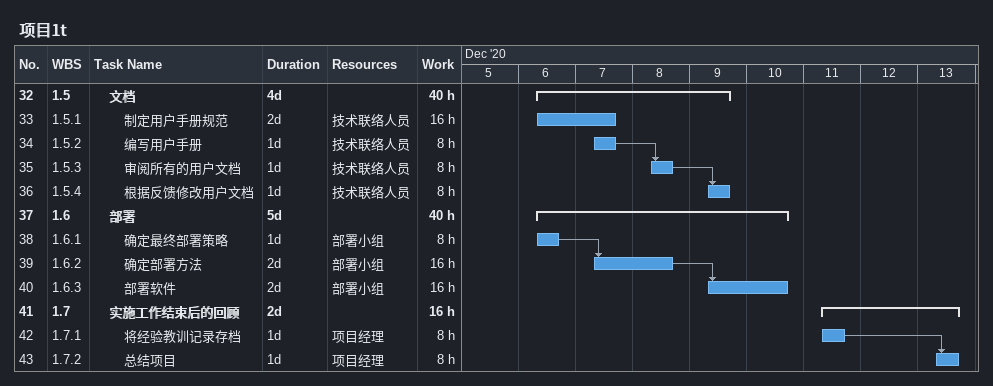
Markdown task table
项目1t

| ID | WBS | Task | Duration | Start | Finish | Predecessors | Resources | Work (h) |
|---|---|---|---|---|---|---|---|---|
| 32 | 1.5 | **文档** | 4d | 2020-12-06 | 2020-12-09 |  |  | 40 |
| 33 | 1.5.1 | 制定用户手册规范 | 2d | 2020-12-06 | 2020-12-07 |  | 技术联络人员 | 16 |
| 34 | 1.5.2 | 编写用户手册 | 1d | 2020-12-07 | 2020-12-07 |  | 技术联络人员 | 8 |
| 35 | 1.5.3 | 审阅所有的用户文档 | 1d | 2020-12-08 | 2020-12-08 | 34 | 技术联络人员 | 8 |
| 36 | 1.5.4 | 根据反馈修改用户文档 | 1d | 2020-12-09 | 2020-12-09 | 35 | 技术联络人员 | 8 |
| 37 | 1.6 | **部署** | 5d | 2020-12-06 | 2020-12-10 |  |  | 40 |
| 38 | 1.6.1 | 确定最终部署策略 | 1d | 2020-12-06 | 2020-12-06 |  | 部署小组 | 8 |
| 39 | 1.6.2 | 确定部署方法 | 2d | 2020-12-07 | 2020-12-08 | 38 | 部署小组 | 16 |
| 40 | 1.6.3 | 部署软件 | 2d | 2020-12-09 | 2020-12-10 | 39 | 部署小组 | 16 |
| 41 | 1.7 | **实施工作结束后的回顾** | 2d | 2020-12-11 | 2020-12-13 |  |  | 16 |
| 42 | 1.7.1 | 将经验教训记录存档 | 1d | 2020-12-11 | 2020-12-11 |  | 项目经理 | 8 |
| 43 | 1.7.2 | 总结项目 | 1d | 2020-12-13 | 2020-12-13 | 42 | 项目经理 | 8 |
